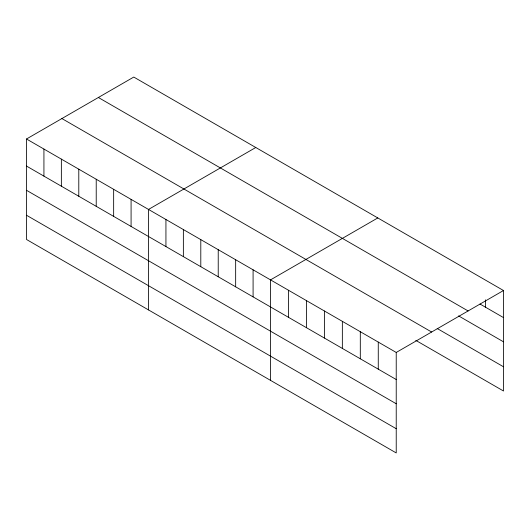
<?xml version="1.0" encoding="UTF-8"?>
<svg xmlns="http://www.w3.org/2000/svg" width="530" height="530" viewBox="0 0 530 530"><rect width="100%" height="100%" fill="white"/><g stroke="black" fill="none" stroke-linecap="round" stroke-linejoin="round"><path stroke-width="0.79" d="M26.5 138.993L396.228 352.457L396.228 452.938L26.5 239.481L26.5 138.993L133.772 77.062L503.5 290.519L503.5 391.007L415.778 340.359M255.785 147.499L148.513 209.436L148.513 309.924M377.791 217.943L270.519 279.88L270.519 380.361M396.228 352.457L503.5 290.519M480.014 304.034L503.5 317.596M98.375 97.5L468.103 310.958M458.602 315.9L503.5 341.817M437.19 328.501L503.5 366.78M61.897 118.554L431.625 332.019M26.5 166.069L396.228 379.526M26.5 190.297L396.228 403.754M26.5 215.253L396.228 428.717M485.54 299.841L485.54 307.228M378.268 342.089L378.268 369.158M360.307 331.72L360.307 358.79M342.353 321.352L342.353 348.422M324.393 310.984L324.393 338.054M306.433 300.616L306.433 327.686M288.479 290.248L288.479 317.318M253.088 269.816L253.088 296.886M235.658 259.753L235.658 286.829M218.227 249.69L218.227 276.766M200.797 239.626L200.797 266.703M183.367 229.563L183.367 256.639M165.936 219.499L165.936 246.576M131.082 199.373L131.082 226.449M113.652 189.309L113.652 216.386M96.222 179.246L96.222 206.322M78.791 169.183L78.791 196.259M61.361 159.119L61.361 186.196M43.93 149.056L43.93 176.132"/></g></svg>
